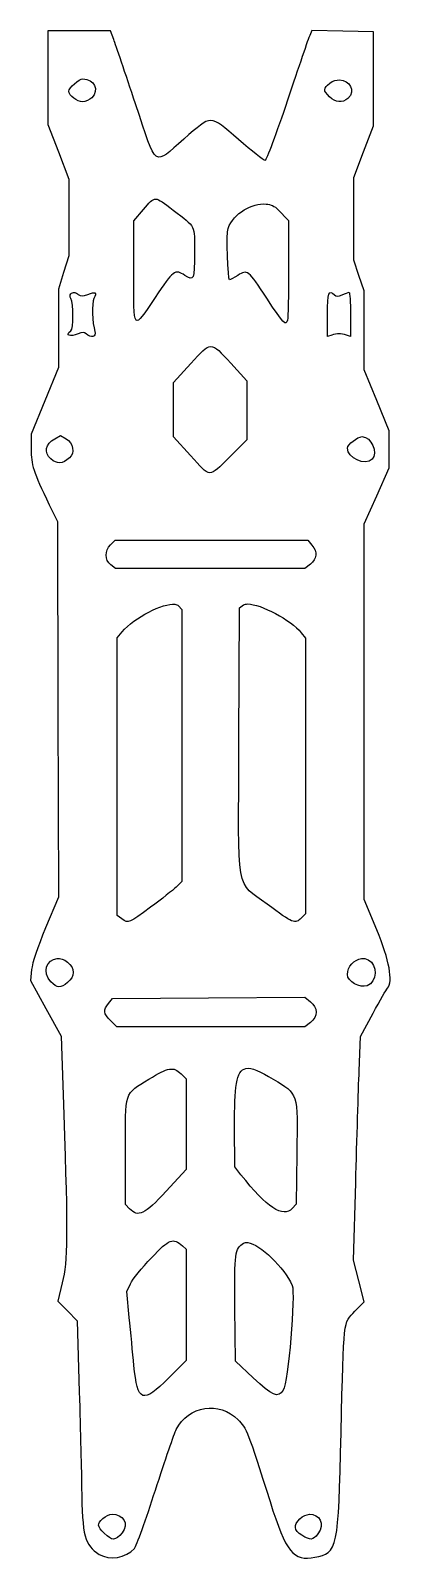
# Model space of a CAD drawing. Header units: millimetres. Extents: x 0 to 98, y -1 to 412.
import ezdxf

# ---------------------------------------------------------------- set-up
doc = ezdxf.new("R2010")
doc.units = ezdxf.units.MM
doc.layers.add('Layer_1', color=7, linetype='CONTINUOUS')

msp = doc.modelspace()

# ---------------------------------------------------------------- linework, layer by layer
at = {"layer": 'Layer_1', "color": 7}
for points in [[(22.360259, 409.15154), (21.466258, 411.54776), (13.056424, 411.54776), (4.646087, 411.54776), (4.646087, 398.91134), (4.646087, 386.275422), (7.465037, 378.90376), (10.283988, 371.532125), (10.283988, 361.237161), (10.283988, 350.941641), (8.883045, 346.431845), (7.482077, 341.92152), (7.473877, 331.355252), (7.465677, 320.788984), (3.801304, 311.801935), (0.136931, 302.814886), (0.136931, 298.813566)], [(75.67121, 411.57774), (75.11103, 410.29411)], [(93.15866, 169.31555), (89.77591, 177.44167), (89.77591, 228.050982), (89.77591, 278.660294), (93.15866, 286.198855), (96.54088, 293.737905), (96.54088, 298.725724), (96.54088, 303.714046), (93.15866, 311.949202), (89.77591, 320.184861), (89.77591, 330.813676), (89.77591, 341.441962), (88.36618, 345.585919), (86.95696, 349.72985), (86.95696, 360.844413), (86.95696, 371.958448), (89.63483, 378.927546), (92.3127, 385.896116), (92.3127, 398.58061), (92.3127, 411.26561), (83.99177, 411.42169), (75.67121, 411.57774)], [(27.761463, 346.483201), (27.761463, 360.346441), (30.367, 363.396373)], [(66.54049, 363.420661), (69.4013, 360.395521), (69.4116, 347.493988)], [(11.867811, 340.982831), (11.867863, 340.982252)], [(81.03833, 329.544682), (79.91073, 329.179345), (79.91073, 335.127813)], [(86.1119, 335.127813), (86.1119, 329.179345), (84.98433, 329.544682)], [(48.499213, 326.467869), (48.499213, 326.468401)], [(43.018422, 297.096526), (38.473489, 302.165466), (38.473489, 309.481831), (38.473489, 316.798168), (43.124362, 321.904838)], [(53.862211, 321.970987), (58.205082, 317.242618), (58.205082, 309.27358), (58.205082, 301.305071), (53.54233, 296.666078), (53.54233, 296.666078)], [(6.486291, 301.594472), (8.029341, 302.457464)], [(8.029341, 302.457464), (9.57964, 301.594472)], [(5.020372, 283.852741), (7.184055, 279.342416), (7.333915, 228.722775), (7.483775, 178.10313), (4.008526, 169.80854)], [(21.504996, 273.055122), (22.718875, 274.268501)], [(22.718875, 274.268501), (48.686803, 274.268501), (74.6542, 274.268501), (75.73219, 272.937832)], [(75.32447, 267.826511), (73.83876, 266.657608), (48.325594, 266.657608), (22.812405, 266.657608), (21.552036, 267.678715)], [(39.795348, 256.606529), (40.72811, 255.575586), (40.72811, 218.939063), (40.72811, 182.30254), (39.177837, 180.82873)], [(56.078599, 220.056824), (56.232084, 256.037572), (57.326586, 256.837524)], [(24.50431, 172.25767), (23.251164, 173.13514), (23.251164, 210.550943), (23.251164, 247.966746), (24.643824, 249.621942)], [(72.844, 249.359428), (73.99121, 247.901119), (73.99121, 210.767984), (73.99121, 173.63485), (72.86363, 172.50779)], [(0.266656, 158.57047), (-0.000018, 155.6275), (4.116529, 148.14061), (8.233075, 140.65425), (8.934327, 119.51239)], [(20.945823, 149.4714), (22.023259, 150.80207), (47.910568, 150.95916), (73.79743, 151.11626)], [(73.79743, 151.11626), (75.30378, 149.93183)], [(75.32438, 144.35957), (73.83866, 143.19116), (48.501753, 143.19116), (23.164274, 143.19116), (21.516317, 144.83912)], [(88.42767, 131.32459), (88.7951, 140.59947), (92.17009, 146.82855)], [(40.472311, 130.53199), (41.855711, 129.14809), (41.855711, 116.9261), (41.855711, 104.70462), (36.443632, 98.86002)], [(56.617079, 103.30264), (54.948432, 105.41517), (54.894192, 116.26929)], [(26.633888, 94.14299), (25.506313, 95.27057), (25.506313, 109.52138)], [(71.6451, 109.0718), (71.45388, 95.38736), (70.38007, 94.20139)], [(87.27787, 66.53629), (89.77334, 69.09118), (88.35067, 74.69807), (86.92854, 80.30496), (87.4944, 101.17707)], [(40.869186, 84.12289), (41.855711, 83.25628), (41.855711, 68.25048), (41.855711, 53.24416), (37.192932, 48.60568)], [(8.517317, 74.22626), (7.312219, 69.24931), (9.914634, 66.60761), (12.516547, 63.96539), (13.08085, 44.80481)], [(26.561022, 64.83156), (25.888186, 71.88333), (26.876775, 73.96744)], [(59.896458, 48.56021), (55.104509, 53.10153), (54.984627, 67.49652)]]:
    msp.add_lwpolyline(points, dxfattribs=at)
for points in [[(14.080123, 398.58111)], [(83.16738, 398.29121)], [(33.650003, 366.182779)], [(63.360293, 364.854174)], [(85.71556, 341.076282)], [(12.810441, 329.898218)], [(89.18252, 302.175312)], [(38.803689, 257.02976)], [(58.44797, 257.10469)], [(7.096579, 161.57611)], [(89.03007, 161.54921)], [(37.359858, 131.74845)], [(57.912612, 131.94017)], [(37.560359, 85.34142)], [(58.463474, 85.0479)], [(22.000584, 11.83371)], [(75.0697, 11.82867)], [(18.458824, 1.04158)]]:
    msp.add_lwpolyline(points, close=True, dxfattribs=at)
for points in [[(28.239485, 391.81564), (25.497317, 400.03264), (22.851934, 407.83372), (22.360259, 409.15154)], [(75.11103, 410.29411), (74.80287, 409.58815), (72.11579, 401.71688), (69.13983, 392.80214)], [(10.28449, 395.22421), (10.28449, 396.19902), (12.977975, 398.58111), (14.080123, 398.58111)], [(14.080123, 398.58111), (17.087139, 398.58111), (18.525996, 395.54674), (16.486191, 393.50701)], [(80.44868, 393.76332), (78.70254, 395.50941), (78.7155, 395.96931), (80.55049, 397.41271)], [(80.55049, 397.41271), (81.39356, 398.07587), (82.31243, 398.32889), (83.16738, 398.29121)], [(83.16738, 398.29121), (85.73225, 398.17821), (87.72187, 395.44739), (85.36313, 393.3127)], [(13.948864, 392.37944), (12.532496, 392.37944), (10.28449, 394.12476), (10.28449, 395.22421)], [(16.486191, 393.50701), (15.866008, 392.88688), (14.72404, 392.37944), (13.948864, 392.37944)], [(41.274342, 382.372289), (32.938485, 375.097623), (34.098763, 374.256989), (28.239485, 391.81564)], [(69.13983, 392.80214), (66.1638, 383.887558), (63.437614, 376.596594), (63.081274, 376.600033)], [(85.36313, 393.3127), (83.89903, 391.98764), (82.05539, 392.15655), (80.44868, 393.76332)], [(55.949933, 382.213645), (48.039261, 389.055241), (48.921065, 389.045583), (41.274342, 382.372289)], [(63.081274, 376.600033), (62.724933, 376.603433), (59.515775, 379.129688), (55.949933, 382.213645)], [(30.367, 363.396373), (31.965083, 365.266977), (32.687264, 366.203734), (33.650003, 366.182779)], [(33.650003, 366.182779), (34.612742, 366.161879), (35.815856, 365.182866), (38.376334, 363.221721)], [(38.376334, 363.221721), (44.53258, 358.506396), (44.11086, 359.348142), (44.11086, 351.781059)], [(53.135073, 358.28195), (54.709027, 362.421753), (59.621704, 365.189242), (63.360293, 364.854174)], [(63.36033, 364.854174), (64.606517, 364.742467), (65.72226, 364.285822), (66.54049, 363.420661)], [(53.567085, 344.458503), (53.072314, 344.458503), (52.677847, 357.079446), (53.135073, 358.28195)], [(44.11086, 351.781059), (44.11086, 344.413762), (43.949306, 344.025618), (41.538925, 345.614521)], [(33.484109, 339.664994), (27.451503, 330.635823), (27.761463, 330.266624), (27.761463, 346.483201)], [(41.538925, 345.614521), (38.862982, 347.378551), (38.418562, 347.05052), (33.484109, 339.664994)], [(63.581988, 339.459333), (58.508338, 347.165005), (58.382634, 347.263854), (55.756618, 345.640873)], [(69.4116, 347.493988), (69.4166, 340.398207), (69.29053, 334.148564), (69.13099, 333.605956)], [(55.756618, 345.640873), (54.70437, 344.990633), (53.719168, 344.458503), (53.567085, 344.458503)], [(10.82395, 339.430467), (10.274358, 340.457315), (10.951056, 341.151397), (11.867811, 340.982831)], [(10.84882, 330.646513), (11.594072, 331.107337), (11.574704, 338.027647), (10.82395, 339.430467)], [(11.867863, 340.982252), (12.173456, 340.926052), (12.505667, 340.773813), (12.828009, 340.506293)], [(12.828009, 340.506293), (13.492828, 339.954636), (14.019481, 339.957732), (15.376185, 340.519783)], [(15.376185, 340.519783), (17.431177, 341.370975), (17.930578, 341.030615), (17.047902, 339.381361)], [(17.047902, 339.381361), (16.373267, 338.120912), (16.534398, 332.83467), (17.318174, 330.50541)], [(69.13099, 333.605956), (68.64638, 331.957893), (68.23574, 332.391254), (63.581988, 339.459333)], [(79.91073, 335.127813), (79.91073, 341.00069), (80.23625, 341.934167), (81.75559, 340.414823)], [(81.75559, 340.414823), (82.26142, 339.909046), (82.75802, 339.909046), (83.86813, 340.414823)], [(83.86813, 340.414823), (84.66633, 340.778546), (85.49762, 341.076282), (85.71556, 341.076282)], [(85.71556, 341.076282), (85.93355, 341.076282), (86.1119, 338.399492), (86.1119, 335.127813)], [(12.810441, 329.898218), (10.636413, 328.907697), (9.02809, 329.521266), (10.84882, 330.646513)], [(14.92298, 329.898218), (14.417123, 330.404022), (13.920633, 330.404022), (12.810441, 329.898218)], [(17.318174, 330.50541), (17.79916, 329.076025), (16.160463, 328.660656), (14.92298, 329.898218)], [(43.124362, 321.904838), (45.890342, 324.941778), (47.19577, 326.459878), (48.499213, 326.467869)], [(48.499213, 326.468401), (49.802656, 326.476301), (51.104036, 324.974114), (53.862211, 321.970987)], [(83.01133, 329.910045), (82.54625, 329.910045), (81.65849, 329.745659), (81.03833, 329.544682)], [(84.98433, 329.544682), (84.36417, 329.745659), (83.47649, 329.910045), (83.01133, 329.910045)], [(5.418141, 296.176705), (3.484249, 297.840193), (3.943883, 300.172284), (6.486291, 301.594472)], [(9.57964, 301.594472), (11.507553, 300.521031), (11.973035, 297.770529), (10.452977, 296.434568)], [(85.26648, 299.109876), (85.26648, 300.060392), (87.96835, 302.175312), (89.18252, 302.175312)], [(89.18252, 302.175312), (91.69331, 302.175312), (93.65105, 297.819053), (91.91879, 296.0868)], [(0.136931, 298.813566), (0.136931, 294.566845), (0.680279, 292.901108), (5.020372, 283.852741)], [(53.54233, 296.666078), (47.839739, 290.993012), (48.515723, 290.965416), (43.018422, 297.096526)], [(91.91879, 296.0868), (90.06655, 294.234558), (85.26648, 296.415968), (85.26648, 299.109876)], [(10.452977, 296.434568), (8.572028, 294.781584), (7.12608, 294.707606), (5.418141, 296.176705)], [(21.552036, 267.678715), (19.936146, 268.987238), (19.914265, 271.4644), (21.504996, 273.055122)], [(75.73219, 272.937832), (77.23415, 271.082976), (77.0848, 269.211234), (75.32447, 267.826511)], [(24.643824, 249.621942), (27.871133, 253.457369), (35.739365, 257.377896), (38.803689, 257.02976)], [(38.803689, 257.02976), (39.241442, 256.98003), (39.581194, 256.843186), (39.795348, 256.606529)], [(57.326586, 256.837524), (57.580189, 257.02292), (57.964126, 257.107148), (58.44797, 257.10469)], [(58.44797, 257.10469), (61.834795, 257.08749), (70.11625, 252.827213), (72.844, 249.359428)], [(63.682275, 176.19025), (55.113796, 182.54828), (55.89945, 178.01348), (56.078599, 220.056824)], [(39.177837, 180.82873), (38.325137, 180.01797), (35.229592, 177.56001), (32.29867, 175.36705)], [(32.29867, 175.36705), (26.499506, 171.02815), (26.346471, 170.96739), (24.50431, 172.25767)], [(72.86363, 172.50779), (71.16141, 170.80554), (70.67775, 170.99935), (63.682275, 176.19025)], [(4.008526, 169.80854), (1.816082, 164.57533), (0.434931, 160.42734), (0.266656, 158.57047)], [(96.04322, 153.59299), (97.6307, 155.30056), (96.55768, 161.14978), (93.15866, 169.31555)], [(5.466719, 155.28657), (2.835041, 157.91826), (4.473341, 161.32637), (7.096579, 161.57611)], [(7.096579, 161.57611), (7.971, 161.65931), (8.955329, 161.39157), (9.926906, 160.62733)], [(85.26648, 157.28798), (85.26648, 159.4308), (87.12772, 161.2791), (89.03007, 161.54921)], [(89.03007, 161.54921), (89.6642, 161.63921), (90.30269, 161.55421), (90.87856, 161.24587)], [(90.87856, 161.24587), (93.46486, 159.86171), (93.28044, 155.28277), (90.59691, 154.25302)], [(9.926906, 160.62733), (11.922896, 159.05727), (11.922896, 156.64165), (9.926906, 155.07159)], [(90.59691, 154.25302), (88.61745, 153.49343), (85.26648, 155.40145), (85.26648, 157.28798)], [(9.926906, 155.07159), (8.0023, 153.5577), (7.155025, 153.59824), (5.466719, 155.28657)], [(92.17009, 146.82855), (94.02636, 150.25448), (95.76943, 153.29841), (96.04322, 153.59299)], [(21.516317, 144.83912), (19.58687, 146.76857), (19.477465, 147.65747), (20.945823, 149.4714)], [(75.30378, 149.93183), (77.32057, 148.3455), (77.32948, 145.93672), (75.32438, 144.35957)], [(57.912612, 131.94017), (59.483522, 132.27016), (61.834054, 131.16166), (65.32248, 129.05456)], [(25.506313, 109.52138), (25.506313, 126.13899), (25.118117, 124.93999), (31.845968, 129.0804)], [(31.845968, 129.0804), (34.440234, 130.67693), (36.100097, 131.5365), (37.359858, 131.74845)], [(37.359858, 131.74845), (38.619592, 131.9604), (39.479329, 131.52496), (40.472311, 130.53199)], [(54.894192, 116.26929), (54.841432, 126.84458), (55.294374, 131.39019), (57.912612, 131.94017)], [(65.32248, 129.05456), (72.067, 124.98071), (71.87594, 125.58359), (71.6451, 109.0718)], [(87.4944, 101.17707), (87.80571, 112.65687), (88.22558, 126.22346), (88.42767, 131.32459)], [(8.934327, 119.51239), (10.016393, 86.89646), (9.954322, 80.16139), (8.517317, 74.22626)], [(70.38007, 94.20139), (67.9994, 91.57233), (63.56607, 94.50399), (56.617079, 103.30264)], [(36.443632, 98.86002), (30.582741, 92.53091), (29.00474, 91.7721), (26.633888, 94.14299)], [(32.514676, 80.93549), (34.985884, 83.5321), (36.417703, 84.90553), (37.560359, 85.34142)], [(37.560359, 85.34142), (38.703015, 85.77732), (39.556164, 85.27592), (40.869186, 84.12289)], [(54.984627, 67.49652), (54.859426, 82.49652), (54.971657, 83.32785), (57.336402, 84.87737)], [(57.336402, 84.87737), (57.624137, 85.0659), (58.007809, 85.11558), (58.463474, 85.0479)], [(58.463474, 85.0479), (61.653053, 84.57419), (68.36934, 78.33574), (70.39039, 73.49873)], [(26.876775, 73.96744), (27.420653, 75.11358), (29.957875, 78.24897), (32.514676, 80.93549)], [(70.39039, 73.49873), (71.33545, 71.2369), (69.30864, 47.33579), (67.99363, 45.23534)], [(83.56854, 33.81891), (84.29017, 65.00184), (84.09419, 63.27597), (87.27787, 66.53629)], [(27.796097, 51.93313), (27.48664, 55.14881), (26.931015, 60.95303), (26.561022, 64.83156)], [(37.192932, 48.60568), (30.066936, 41.51669), (28.753253, 41.9822), (27.796097, 51.93313)], [(67.99363, 45.23534), (66.62857, 43.05492), (64.99995, 43.72369), (59.896458, 48.56021)], [(13.08085, 44.80481), (13.390968, 34.26647), (13.679338, 22.72675), (13.721644, 19.16089)], [(39.168687, 34.66485), (42.558899, 41.12323), (50.738281, 42.41697), (55.845189, 37.30294)], [(55.845189, 37.30294), (58.105551, 35.03934), (58.421119, 34.22966), (64.443618, 15.23193)], [(33.593308, 18.36921), (36.171461, 26.40144), (38.680398, 33.73463), (39.168687, 34.66485)], [(76.5142, 0.23491), (82.65015, 1.38602), (82.83872, 2.28332), (83.56854, 33.81891)], [(13.721644, 19.16089), (13.879601, 5.85201), (14.497323, 3.48873), (18.458824, 1.04158)], [(27.910455, 2.64665), (28.457825, 3.2618), (31.015049, 10.33697), (33.593308, 18.36921)], [(64.443618, 15.23193), (68.80043, 1.4882), (70.68855, -0.85797), (76.5142, 0.23491)], [(19.825524, 6.71464), (17.851838, 8.68829), (17.79998, 9.18146), (19.411081, 10.68236)], [(19.411081, 10.68236), (20.228061, 11.44352), (21.138704, 11.79191), (22.000584, 11.83371)], [(22.000584, 11.83367), (24.586225, 11.95907), (26.734535, 9.32527), (24.608688, 6.79884)], [(73.00418, 6.18767), (70.84383, 7.50485), (70.67598, 8.91345), (72.47708, 10.60549)], [(72.47708, 10.60549), (73.32573, 11.40271), (74.23193, 11.77523), (75.0697, 11.82867)], [(75.0697, 11.82867), (77.58295, 11.98897), (79.47734, 9.27803), (77.3326, 6.55147)], [(24.608688, 6.79884), (22.794413, 4.64274), (21.912954, 4.6272), (19.825524, 6.71464)], [(77.3326, 6.55147), (75.93375, 4.7732), (75.3976, 4.72839), (73.00418, 6.18767)], [(18.458824, 1.04158), (21.268937, -0.6939), (25.590429, 0.03971), (27.910455, 2.64665)]]:
    msp.add_open_spline(points, degree=3, dxfattribs=at)

doc.saveas('drawing.dxf')
